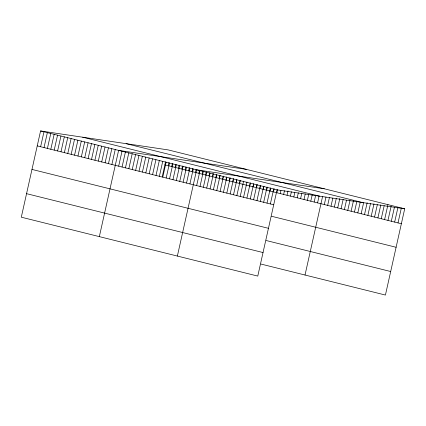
<?xml version="1.0" encoding="UTF-8"?>
<svg xmlns="http://www.w3.org/2000/svg" width="426" height="426" viewBox="0 0 426 426"><rect width="100%" height="100%" fill="white"/><g stroke="black" fill="none" stroke-linecap="round" stroke-linejoin="round"><path stroke-width="0.64" d="M404.7 208.809L168.227 149.915L40.577 130.947L21.3 217.191L257.773 276.085L277.049 189.842L404.7 208.809L385.423 295.053L260.914 264.045M40.63 146.736L43.969 131.794M44.022 147.577L47.366 132.635M47.419 148.424L50.758 133.482M50.811 149.27L54.15 134.328M54.203 150.112L57.542 135.17M57.595 150.958L60.934 136.016M60.987 151.805L64.326 136.863M64.379 152.646L67.723 137.704M67.777 153.493L71.115 138.551M71.169 154.34L74.507 139.398M74.561 155.181L77.899 140.245M77.953 156.028L81.291 141.086M81.345 156.875L84.683 141.933M84.737 157.716L88.076 142.779M88.129 158.563L91.473 143.621M91.526 159.409L94.865 144.467M94.918 160.256L98.257 145.314M98.31 161.097L101.649 146.155M101.702 161.944L105.041 147.002M105.094 162.791L108.433 147.849M108.486 163.632L111.83 148.69M111.884 164.479L115.222 149.537M99.338 236.627L118.614 150.383L246.265 169.351M118.668 166.167L122.006 151.225M122.06 167.013L125.398 152.071M125.452 167.86L128.79 152.918M128.844 168.701L132.188 153.759M132.236 169.548L135.58 154.606M135.633 170.395L138.972 155.453M139.025 171.236L142.364 156.299M142.417 172.083L145.756 157.141M145.809 172.929L149.148 157.987M149.201 173.771L152.54 158.834M152.593 174.617L155.937 159.675M155.991 175.464L159.329 160.522M159.383 176.311L162.721 161.369M162.258 176.62L165.586 161.742M162.775 177.152L166.113 162.21M168.281 165.703L168.978 162.588M166.167 177.999L169.505 163.057M171.673 166.545L172.37 163.435M169.559 178.845L172.897 163.904M175.065 167.391L175.762 164.276M172.951 179.687L176.295 164.745M178.462 168.238L179.154 165.123M176.343 180.533L179.687 165.592M181.854 169.079L182.546 165.97M179.74 181.38L183.079 166.438M185.246 169.926L185.944 166.811M183.132 182.221L186.471 167.28M188.638 170.773L189.336 167.658M186.524 183.068L189.863 168.126M192.03 171.614L192.728 168.504M189.916 183.915L193.255 168.973M195.422 172.461L196.12 169.346M177.37 256.063L196.647 169.814L324.298 188.782M198.82 173.307L199.512 170.192M196.658 185.592L200.002 170.65M202.212 174.149L202.904 171.039M200.007 186.428L203.351 171.486M205.604 174.995L206.301 171.88M203.362 187.259L206.701 172.317M208.996 175.842L209.693 172.727M206.711 188.095L210.05 173.153M212.388 176.684L213.085 173.574M210.061 188.931L213.399 173.989M215.78 177.53L216.477 174.42M213.41 189.762L216.749 174.825M219.172 178.377L219.869 175.262M216.759 190.598L220.098 175.656M222.569 179.218L223.261 176.108M220.109 191.434L223.448 176.492M225.961 180.065L226.653 176.955M223.458 192.264L226.797 177.328M229.353 180.912L230.051 177.796M226.808 193.1L230.152 178.159M232.745 181.758L233.443 178.643M230.157 193.936L233.501 178.995M236.137 182.6L236.835 179.49M233.512 194.773L236.851 179.831M239.529 183.446L240.227 180.331M236.861 195.603L240.2 180.661M240.211 196.439L243.619 181.178M243.56 197.275L247.011 182.024M246.91 198.106L250.248 183.164M249.711 185.981L250.408 182.866M250.259 198.942L253.598 184M253.103 186.828L253.8 183.712M253.608 199.778L256.947 184.836M256.495 187.669L257.192 184.559M256.958 200.609L260.302 185.667M259.887 188.516L260.584 185.401M260.307 201.445L263.651 186.503M263.284 189.362L263.976 186.247M263.662 202.281L267.001 187.339M266.676 190.204L267.368 187.094M267.011 203.111L270.35 188.17M270.068 191.05L270.76 187.935M270.361 203.947L273.7 189.006M273.46 191.897L274.158 188.782M276.852 192.738L277.55 189.629M280.244 193.585L280.942 190.47M283.636 194.432L284.472 190.694M287.033 195.273L288.008 190.917M290.425 196.12L291.4 191.764M293.818 196.966L294.792 192.605M297.21 197.808L298.322 192.829M300.602 198.654L301.853 193.053M303.994 199.501L305.25 193.899M307.391 200.348L308.642 194.741M310.783 201.189L312.173 194.964M314.175 202.036L315.703 195.188M317.567 202.882L319.095 196.035M305.021 275.031L322.631 196.253M324.308 204.56L325.981 197.089M327.658 205.396L329.468 197.302M331.007 206.227L332.818 198.133M334.362 207.063L336.306 198.346M337.712 207.899L339.799 198.559M341.061 208.729L343.148 199.395M344.41 209.565L346.498 200.225M347.76 210.401L349.986 200.438M351.109 211.232L353.473 200.651M354.459 212.068L356.828 201.487M357.808 212.904L360.178 202.318M361.157 213.735L363.666 202.531M364.512 214.571L367.153 202.744M367.862 215.407L370.503 203.575M371.211 216.238L373.991 203.788M374.56 217.074L377.345 204.624M377.91 217.91L380.833 204.837M381.259 218.74L384.183 205.667M384.609 219.576L387.948 204.634M387.958 220.412L391.159 206.093M391.308 221.248L394.37 207.547M394.662 222.079L397.863 207.76M398.012 222.915L401.351 207.973M126.101 143.653L362.574 202.547M82.703 137.204L319.175 196.098M40.577 130.947L277.049 189.842M164.889 164.857L401.361 223.751M37.238 145.889L273.71 204.784M271.591 216.27L396.1 247.277M31.977 169.42L268.449 228.315M266.175 240.514L390.679 271.522M26.561 193.665L263.034 252.554"/></g></svg>
